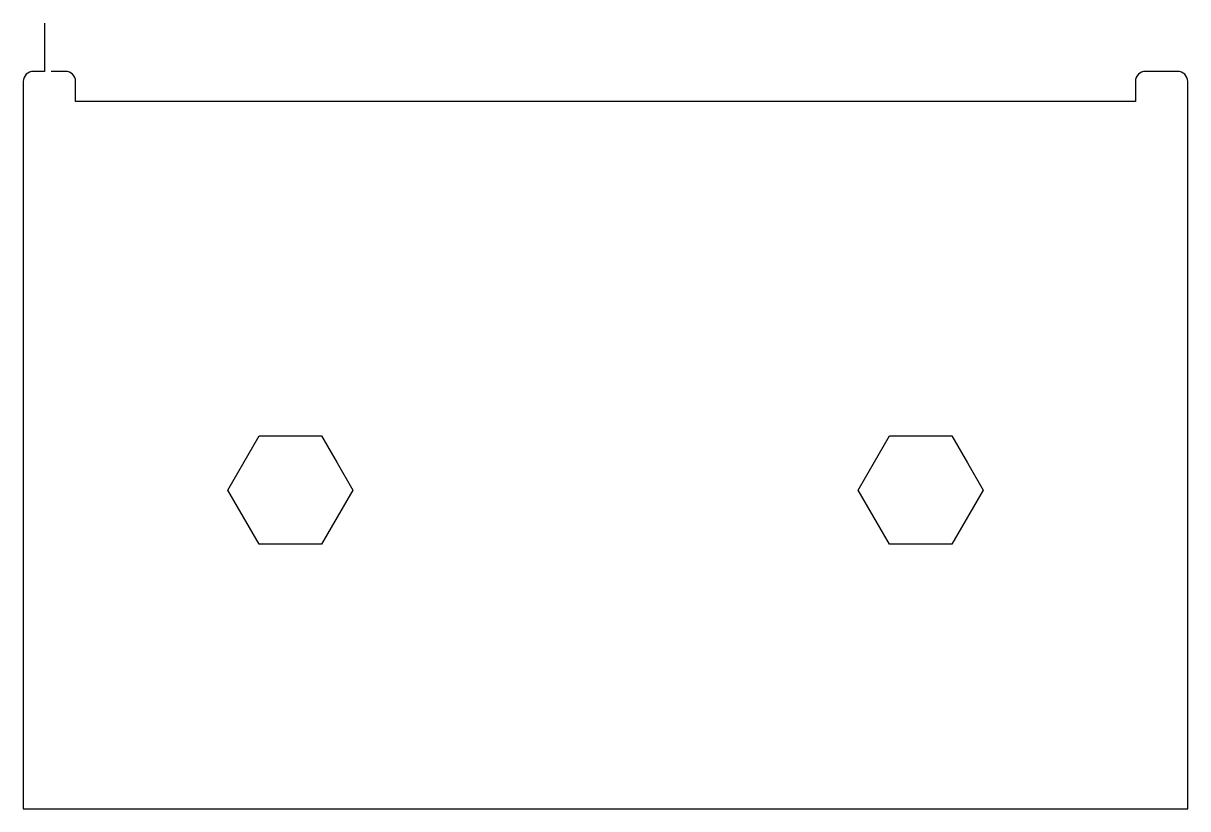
# Model space of a CAD drawing. Extents: x 172 to 292, y 1349 to 1430.
import ezdxf

# ---------------------------------------------------------------- set-up
doc = ezdxf.new("R2010")
doc.units = 0

msp = doc.modelspace()

# ---------------------------------------------------------------- linework, layer by layer
for p, q in [((174.13, 1429.88), (174.13, 1424.93)), ((174.13, 1424.93), (173, 1424.93)), ((176.3, 1424.93), (174.83, 1424.93)), ((291, 1424.93), (287.7, 1424.93)), ((171.95, 1423.88), (171.95, 1348.94)), ((177.35, 1421.83), (177.35, 1423.88)), ((286.65, 1423.88), (286.65, 1421.83)), ((292.05, 1348.94), (292.05, 1423.88)), ((286.65, 1421.83), (177.35, 1421.83)), ((193.06, 1381.78), (196.28, 1387.35)), ((196.28, 1387.35), (202.72, 1387.35)), ((202.72, 1387.35), (204.33, 1384.57)), ((258.06, 1381.78), (261.28, 1387.35)), ((261.28, 1387.35), (267.72, 1387.35)), ((267.72, 1387.35), (269.33, 1384.57)), ((204.33, 1384.57), (205.94, 1381.78)), ((269.33, 1384.57), (270.94, 1381.78)), ((196.28, 1376.2), (193.06, 1381.78)), ((205.94, 1381.78), (202.72, 1376.2)), ((261.28, 1376.2), (258.06, 1381.78)), ((270.94, 1381.78), (267.72, 1376.2)), ((202.72, 1376.2), (196.28, 1376.2)), ((267.72, 1376.2), (261.28, 1376.2)), ((171.95, 1348.94), (292.05, 1348.94))]:
    msp.add_line(p, q)
for centre, start, end in [((173, 1423.88), 90, 180), ((176.3, 1423.88), 0, 90), ((287.7, 1423.88), 90, 180), ((291, 1423.88), 0, 90)]:
    msp.add_arc(centre, 1.05, start, end)

doc.saveas('drawing.dxf')
